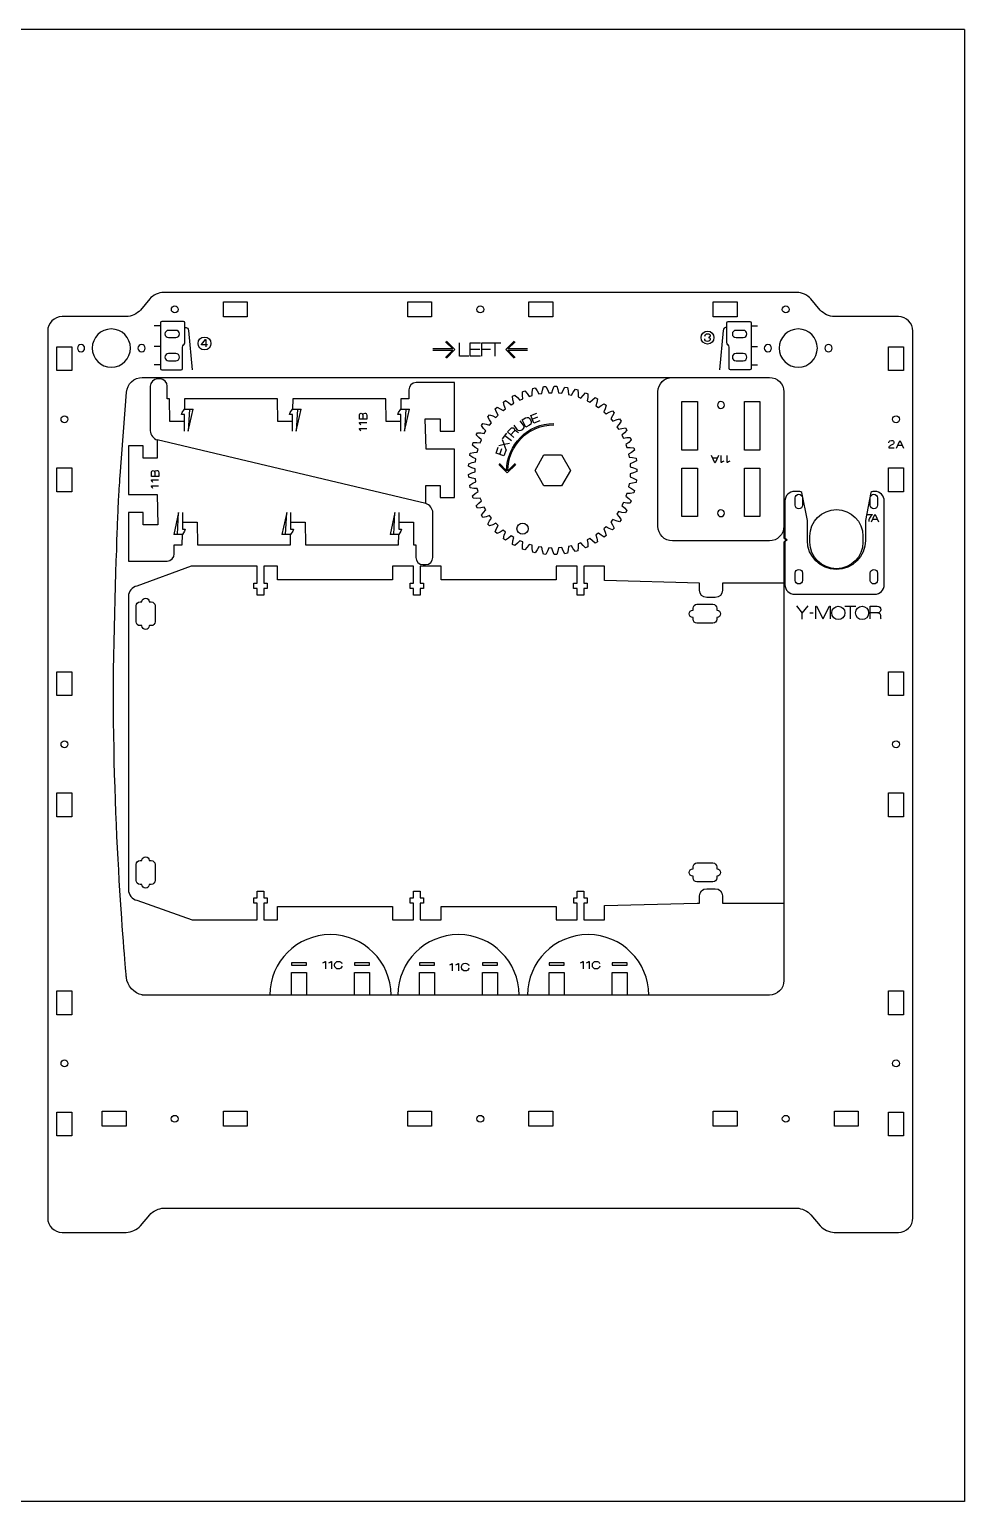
# Model space of a CAD drawing. Header units: millimetres. Extents: x -1219 to 0, y -610 to 0.
# Drawn here: x -387 to 0, y -610 to 0 of the extents above; entities that cross this region are included whole.
import ezdxf

# ---------------------------------------------------------------- set-up
doc = ezdxf.new("R2010")
doc.units = ezdxf.units.MM
doc.layers.get('0').update_dxf_attribs({"linetype": 'CONTINUOUS', "true_color": 0xffffff})

msp = doc.modelspace()

# ---------------------------------------------------------------- linework, layer by layer
for p, q in [((0, 0), (-1219.2, 0)), ((0, 0), (0, -609.6)), ((0, -609.6), (-1219.2, -609.6))]:
    msp.add_line(p, q)
at = {"color": 1, "true_color": 0xff0000}
for points in [[(-69.43, -108.89), (-331.57, -108.89)], [(-337.38, -111.6), (-341.25, -116.21)], [(-306.85, -112.82), (-296.97, -112.82), (-296.97, -119.04), (-306.85, -119.04), (-306.85, -112.82)], [(-230.54, -112.82), (-220.66, -112.82), (-220.66, -119.04), (-230.54, -119.04), (-230.54, -112.82), (-230.54, -112.82)], [(-180.38, -112.82), (-170.5, -112.82), (-170.5, -119.04), (-180.38, -119.04), (-180.38, -112.82), (-180.38, -112.82)], [(-104.04, -112.82), (-94.16, -112.82), (-94.16, -119.04), (-104.04, -119.04), (-104.04, -112.82)], [(-59.75, -116.21), (-63.62, -111.6)], [(-347.06, -118.92), (-373.6, -118.92)], [(-325.56, -115.93), (-325.56, -115.93)], [(-199.09, -115.93), (-199.09, -115.93)], [(-72.59, -115.93), (-72.59, -115.93)], [(-27.4, -118.92), (-53.94, -118.92), (-53.94, -118.92)], [(-379.62, -124.94), (-379.62, -492.14)], [(-326.55, -124.6), (-329.56, -124.6)], [(-329.56, -127.6), (-326.55, -127.6), (-326.55, -127.6)], [(-91.62, -124.6), (-94.62, -124.6)], [(-94.62, -127.6), (-91.62, -127.6), (-91.62, -127.6)], [(-21.38, -492.14), (-21.38, -124.94)], [(-375.78, -131.39), (-369.56, -131.39), (-369.56, -141.27), (-375.78, -141.27), (-375.78, -131.39), (-375.78, -131.39)], [(-365.81, -133.47), (-365.81, -133.47)], [(-340.73, -133.47), (-340.73, -133.47)], [(-81.41, -133.47), (-81.41, -133.47)], [(-56.33, -133.47), (-56.33, -133.47)], [(-31.47, -131.39), (-25.25, -131.39), (-25.25, -141.27), (-31.47, -141.27), (-31.47, -131.39), (-31.47, -131.39)], [(-353.27, -139.89), (-353.27, -139.89)], [(-326.55, -134.23), (-329.56, -134.23)], [(-329.56, -137.23), (-326.55, -137.23), (-326.55, -137.23)], [(-91.62, -134.23), (-94.62, -134.23)], [(-94.62, -137.23), (-91.62, -137.23), (-91.62, -137.23)], [(-68.87, -139.89), (-68.87, -139.89)], [(-340.45, -144.08), (-80.82, -144.08)], [(-333.11, -144.72), (-334.11, -144.72)], [(-223.06, -196.36), (-223.06, -188.85), (-217.14, -188.85), (-217.14, -193.87), (-211.12, -193.87), (-211.12, -173.8), (-222.96, -173.8), (-223.26, -161.28), (-217.14, -161.28), (-217.14, -166.29), (-211.12, -166.29), (-211.12, -146.23), (-227.07, -146.23)], [(-349.59, -184.8), (-347.01, -150.19)], [(-337.12, -147.73), (-337.12, -148.44)], [(-323.04, -162.37), (-329.06, -162.37), (-329.16, -152.95), (-330.1, -152.95), (-330.1, -147.73)], [(-230.08, -149.24), (-230.08, -152.95), (-233.41, -152.95), (-233.44, -157.26)], [(-138.84, -188.11), (-139.08, -189.36), (-137.84, -190.05), (-136.64, -190.93), (-136.91, -191.95), (-138.38, -192.13), (-139.8, -192.11), (-140.21, -193.33), (-139.06, -194.17), (-137.98, -195.19), (-138.38, -196.17), (-139.86, -196.16), (-141.27, -195.96), (-141.83, -197.12), (-140.8, -198.09), (-139.86, -199.25), (-140.38, -200.17), (-141.85, -199.97), (-143.22, -199.59), (-143.92, -200.66), (-143.02, -201.77), (-142.24, -203.03), (-142.87, -203.88), (-144.31, -203.49), (-145.62, -202.94), (-146.45, -203.92), (-145.7, -205.13), (-145.09, -206.48), (-145.82, -207.24), (-147.2, -206.67), (-148.43, -205.96), (-149.38, -206.82), (-148.79, -208.11), (-148.35, -209.53), (-149.18, -210.19), (-150.47, -209.45), (-151.6, -208.59), (-152.65, -209.32), (-152.23, -210.68), (-151.98, -212.15), (-152.88, -212.7), (-154.07, -211.8), (-155.08, -210.79), (-156.22, -211.39), (-155.97, -212.79), (-155.91, -214.28), (-156.88, -214.7), (-157.94, -213.66), (-158.81, -212.54), (-160.01, -212.98), (-159.95, -214.4), (-160.08, -215.88), (-161.1, -216.18), (-162.01, -215.02), (-162.74, -213.79), (-163.99, -214.07), (-164.11, -215.49), (-164.43, -216.94), (-165.47, -217.11), (-166.23, -215.84), (-166.79, -214.53), (-168.07, -214.65), (-168.37, -216.04), (-168.87, -217.44), (-169.93, -217.47), (-170.52, -216.11), (-170.91, -214.74), (-172.19, -214.7), (-172.66, -216.04), (-173.34, -217.36), (-174.39, -217.26), (-174.8, -215.84), (-175.01, -214.43), (-176.28, -214.22), (-176.92, -215.49), (-177.76, -216.72), (-178.79, -216.48), (-179.02, -215.02), (-179.05, -213.59), (-180.28, -213.23), (-181.08, -214.4), (-182.07, -215.51), (-183.06, -215.15), (-183.09, -213.66), (-182.94, -212.24), (-184.11, -211.73), (-185.06, -212.79), (-186.18, -213.76), (-187.12, -213.27), (-186.97, -211.8), (-186.63, -210.41), (-187.73, -209.75), (-188.8, -210.68), (-190.04, -211.51), (-190.91, -210.9), (-190.56, -209.45), (-190.06, -208.12), (-191.06, -207.32), (-192.24, -208.11), (-193.58, -208.77), (-194.36, -208.06), (-193.84, -206.67), (-193.16, -205.41), (-194.05, -204.49), (-195.33, -205.13), (-196.74, -205.61), (-197.42, -204.8), (-196.72, -203.49), (-195.89, -202.33), (-196.66, -201.3), (-198.01, -201.77), (-199.46, -202.06), (-200.04, -201.18), (-199.18, -199.97), (-198.21, -198.92), (-198.84, -197.81), (-200.24, -198.09), (-201.72, -198.2), (-202.18, -197.25), (-201.17, -196.16), (-200.07, -195.25), (-200.55, -194.06), (-201.97, -194.17), (-203.46, -194.08), (-203.79, -193.08), (-202.65, -192.13), (-201.45, -191.36), (-201.77, -190.12), (-203.2, -190.05), (-204.66, -189.78), (-204.86, -188.74), (-203.61, -187.94), (-202.32, -187.34), (-202.48, -186.06), (-203.88, -185.81), (-205.3, -185.35), (-205.36, -184.3), (-204.02, -183.66), (-202.66, -183.23), (-202.66, -181.95), (-204.02, -181.52), (-205.36, -180.88), (-205.3, -179.83), (-203.88, -179.37), (-202.48, -179.11), (-202.32, -177.84), (-203.61, -177.24), (-204.86, -176.44), (-204.66, -175.4), (-203.2, -175.13), (-201.77, -175.06), (-201.45, -173.82), (-202.65, -173.05), (-203.79, -172.1), (-203.46, -171.09), (-201.97, -171.01), (-200.55, -171.12), (-200.07, -169.93), (-201.17, -169.02), (-202.18, -167.93), (-201.72, -166.98), (-200.24, -167.08), (-198.84, -167.37), (-198.21, -166.26), (-199.18, -165.21), (-200.04, -164), (-199.46, -163.11), (-198.01, -163.41), (-196.66, -163.88), (-195.89, -162.85), (-196.72, -161.69), (-197.42, -160.38), (-196.74, -159.57), (-195.33, -160.05), (-194.05, -160.69), (-193.16, -159.77), (-193.84, -158.51), (-194.36, -157.12), (-193.58, -156.41), (-192.24, -157.07), (-191.06, -157.86), (-190.06, -157.06), (-190.56, -155.73), (-190.91, -154.28), (-190.04, -153.68), (-188.8, -154.5), (-187.73, -155.43), (-186.63, -154.77), (-186.97, -153.38), (-187.12, -151.91), (-186.18, -151.42), (-185.06, -152.39), (-184.11, -153.45), (-182.94, -152.94), (-183.09, -151.52), (-183.06, -150.03), (-182.07, -149.67), (-181.08, -150.78), (-180.28, -151.95), (-179.05, -151.59), (-179.02, -150.16), (-178.79, -148.7), (-177.76, -148.46), (-176.92, -149.69), (-176.28, -150.96), (-175.01, -150.75), (-174.8, -149.34), (-174.39, -147.92), (-173.34, -147.82), (-172.66, -149.14), (-172.19, -150.48), (-170.91, -150.44), (-170.52, -149.07), (-169.93, -147.71), (-168.87, -147.74), (-168.37, -149.14), (-168.07, -150.53), (-166.79, -150.65), (-166.23, -149.34), (-165.47, -148.07), (-164.43, -148.24), (-164.11, -149.69), (-163.99, -151.11), (-162.74, -151.39), (-162.01, -150.16), (-161.1, -149), (-160.08, -149.3), (-159.95, -150.78), (-160.01, -152.2), (-158.81, -152.64), (-157.94, -151.52), (-156.88, -150.48), (-155.91, -150.9), (-155.97, -152.39), (-156.22, -153.79), (-155.08, -154.39), (-154.07, -153.38), (-152.88, -152.48), (-151.98, -153.03), (-152.23, -154.5), (-152.65, -155.86), (-151.6, -156.59), (-150.47, -155.73), (-149.18, -154.99), (-148.35, -155.65), (-148.79, -157.07), (-149.38, -158.36), (-148.43, -159.22), (-147.2, -158.51), (-145.82, -157.94), (-145.09, -158.7), (-145.7, -160.05), (-146.45, -161.26), (-145.62, -162.24), (-144.31, -161.69), (-142.87, -161.3), (-142.24, -162.15), (-143.02, -163.41), (-143.92, -164.52), (-143.22, -165.59), (-141.85, -165.21), (-140.38, -165.01), (-139.86, -165.93), (-140.8, -167.08), (-141.83, -168.06), (-141.27, -169.22), (-139.86, -169.02), (-138.38, -169.01), (-137.98, -169.99), (-139.06, -171.01), (-140.21, -171.85), (-139.8, -173.07), (-138.38, -173.05), (-136.91, -173.23), (-136.64, -174.25), (-137.84, -175.13), (-139.08, -175.82), (-138.84, -177.07), (-137.42, -177.24), (-135.98, -177.6), (-135.85, -178.65), (-137.15, -179.37), (-138.48, -179.89), (-138.39, -181.17), (-137.01, -181.52), (-135.63, -182.06), (-135.63, -183.12), (-137.01, -183.66), (-138.39, -184.01), (-138.48, -185.29), (-137.15, -185.81), (-135.85, -186.53), (-135.98, -187.58), (-137.42, -187.94), (-138.84, -188.11)], [(-126.96, -205.76), (-126.96, -150.1)], [(-74.8, -150.1), (-74.8, -210.47)], [(-337.12, -155.96), (-337.12, -156.67)], [(-323.01, -166.32), (-323.01, -159.46), (-324.22, -159.46), (-323.93, -158.58), (-323.01, -157.26), (-320.95, -157.26), (-321.45, -166.32), (-319.43, -157.26)], [(-278.28, -162.37), (-284.3, -162.37), (-284.4, -152.95), (-322.94, -152.95), (-323.01, -157.26)], [(-320.95, -157.26), (-319.43, -157.26)], [(-278.24, -166.32), (-278.24, -159.46), (-279.45, -159.46), (-279.17, -158.58), (-278.25, -157.26), (-276.18, -157.26), (-276.68, -166.32), (-274.66, -157.26)], [(-233.51, -162.37), (-239.53, -162.37), (-239.63, -152.95), (-278.18, -152.95), (-278.25, -157.26)], [(-276.18, -157.26), (-274.66, -157.26)], [(-233.44, -166.32), (-233.44, -159.46), (-234.65, -159.46), (-234.36, -158.58), (-233.44, -157.26), (-231.38, -157.26), (-231.88, -166.32), (-229.86, -157.26)], [(-231.38, -157.26), (-229.86, -157.26)], [(-117.03, -154.11), (-110.61, -154.11), (-110.61, -174.17), (-117.03, -174.17), (-117.03, -154.11), (-117.03, -154.11)], [(-99.45, -155.54), (-99.45, -155.54)], [(-91.15, -154.11), (-84.73, -154.11), (-84.73, -174.17), (-91.15, -174.17), (-91.15, -154.11), (-91.15, -154.11)], [(-371.24, -161.41), (-371.24, -161.41)], [(-337.12, -162.69), (-337.12, -166.19)], [(-26.93, -161.41), (-26.93, -161.41)], [(-223.06, -196.36), (-334.22, -169.99), (-334.22, -177.5), (-340.14, -177.5), (-340.14, -172.49), (-346.16, -172.49), (-346.16, -192.55), (-334.32, -192.55), (-334.02, -205.08), (-340.14, -205.08), (-340.14, -200.06), (-346.16, -200.06), (-346.16, -220.13), (-330.21, -220.13)], [(-174.17, -188.96), (-177.85, -182.59), (-174.17, -176.22), (-166.82, -176.22), (-163.14, -182.59), (-166.82, -188.96), (-174.17, -188.96), (-174.17, -188.96)], [(-375.78, -181.55), (-369.56, -181.55), (-369.56, -191.43), (-375.78, -191.43), (-375.78, -181.55), (-375.78, -181.55)], [(-117.03, -181.68), (-110.61, -181.68), (-110.61, -201.75), (-117.03, -201.75), (-117.03, -181.68), (-117.03, -181.68)], [(-91.15, -181.68), (-84.73, -181.68), (-84.73, -201.75), (-91.15, -201.75), (-91.15, -181.68), (-91.15, -181.68)], [(-31.47, -181.55), (-25.25, -181.55), (-25.25, -191.43), (-31.47, -191.43), (-31.47, -181.55), (-31.47, -181.55)], [(-70.14, -197.03), (-70.14, -194.01)], [(-67.13, -194.01), (-67.13, -197.03), (-67.13, -197.03)], [(-39.04, -197.03), (-39.04, -194.01)], [(-36.03, -194.01), (-36.03, -197.03), (-36.03, -197.03)], [(-323.84, -200.03), (-323.84, -206.89), (-322.63, -206.89), (-322.92, -207.78), (-323.84, -209.1), (-325.9, -209.1), (-325.4, -200.03), (-327.42, -209.1)], [(-279.04, -200.03), (-279.04, -206.89), (-277.83, -206.89), (-278.12, -207.78), (-279.03, -209.1), (-281.1, -209.1), (-280.6, -200.03), (-282.62, -209.1)], [(-234.27, -200.03), (-234.27, -206.89), (-233.06, -206.89), (-233.35, -207.78), (-234.27, -209.1), (-236.33, -209.1), (-235.83, -200.03), (-237.85, -209.1)], [(-220.16, -203.67), (-220.16, -200.17)], [(-99.45, -200.32), (-99.45, -200.32)], [(-323.77, -203.98), (-317.75, -203.98), (-317.65, -213.4), (-279.1, -213.4), (-279.03, -209.1)], [(-279, -203.98), (-272.98, -203.98), (-272.88, -213.4), (-234.34, -213.4), (-234.27, -209.1)], [(-234.24, -203.98), (-228.22, -203.98), (-228.12, -213.4), (-227.18, -213.4), (-227.18, -218.62)], [(-180.7, -206.73), (-180.7, -206.73)], [(-325.9, -209.1), (-327.42, -209.1)], [(-327.2, -217.12), (-327.2, -213.4), (-323.87, -213.4), (-323.84, -209.1)], [(-281.1, -209.1), (-282.62, -209.1)], [(-236.33, -209.1), (-237.85, -209.1)], [(-220.16, -210.39), (-220.16, -209.69)], [(-80.82, -211.78), (-120.94, -211.78)], [(-74.8, -210.47), (-73.92, -211.36), (-74.8, -212.25)], [(-74.8, -212.25), (-74.8, -393.88)], [(-64.07, -212.32), (-64.07, -209.81)], [(-42.1, -209.81), (-42.1, -212.32), (-42.1, -212.32)], [(-220.16, -218.62), (-220.16, -217.92)], [(-109.73, -232.25), (-109.73, -229.23), (-149.01, -228.23), (-149.01, -222.31), (-157.65, -222.31), (-157.65, -229.3), (-156.25, -229.3), (-156.25, -231.51), (-157.65, -231.51), (-157.65, -234.26), (-160.46, -234.26), (-160.46, -231.51), (-161.87, -231.51), (-161.87, -229.3), (-160.46, -229.3), (-160.46, -222.31), (-169.07, -222.31), (-169.07, -227.93), (-216.74, -227.93), (-216.74, -222.31), (-225.36, -222.31), (-225.36, -229.3), (-223.96, -229.3), (-223.96, -231.51), (-225.36, -231.51), (-225.36, -234.26), (-228.17, -234.26), (-228.17, -231.51), (-229.58, -231.51), (-229.58, -229.3), (-228.17, -229.3), (-228.17, -222.31), (-236.8, -222.31), (-236.8, -227.93), (-284.47, -227.93), (-284.47, -222.31), (-290.1, -222.31), (-290.1, -229.3), (-288.7, -229.3), (-288.7, -231.51), (-290.1, -231.51), (-290.1, -234.26), (-292.91, -234.26), (-292.91, -231.51), (-294.31, -231.51), (-294.31, -229.3), (-292.91, -229.3), (-292.91, -222.31), (-320.25, -222.31), (-342.71, -230.47)], [(-224.17, -221.63), (-223.17, -221.63)], [(-70.14, -228.13), (-70.14, -225.11)], [(-67.13, -225.11), (-67.13, -228.13), (-67.13, -228.13)], [(-39.04, -228.13), (-39.04, -225.11)], [(-36.03, -225.11), (-36.03, -228.13), (-36.03, -228.13)], [(-74.78, -229.23), (-100.2, -229.23), (-100.2, -232.25)], [(-346.16, -234.78), (-346.16, -356.29)], [(-341.36, -237.06), (-340.62, -237.06), (-340.57, -236.98)], [(-337.56, -236.98), (-337.51, -237.06), (-336.78, -237.06)], [(-103.21, -235.26), (-106.72, -235.26)], [(-342.98, -245.27), (-342.98, -238.68)], [(-335.15, -238.68), (-335.15, -245.27)], [(-112.5, -240.47), (-112.42, -240.42), (-112.42, -240.42)], [(-112.42, -244.26), (-112.42, -243.52), (-112.5, -243.48)], [(-112.42, -240.42), (-112.42, -239.68)], [(-110.8, -238.06), (-104.21, -238.06)], [(-102.59, -239.68), (-102.59, -240.42), (-102.51, -240.47)], [(-102.51, -243.48), (-102.59, -243.52), (-102.59, -244.26)], [(-340.62, -246.89), (-341.36, -246.89)], [(-340.57, -246.96), (-340.62, -246.89), (-340.62, -246.89)], [(-336.78, -246.89), (-337.51, -246.89), (-337.56, -246.96)], [(-104.21, -245.88), (-110.8, -245.88)], [(-375.78, -265.99), (-369.56, -265.99), (-369.56, -275.87), (-375.78, -275.87), (-375.78, -265.99), (-375.78, -265.99)], [(-31.46, -265.99), (-25.24, -265.99), (-25.24, -275.87), (-31.46, -275.87), (-31.46, -265.99), (-31.46, -265.99)], [(-371.24, -296.01), (-371.24, -296.01)], [(-26.92, -296.01), (-26.92, -296.01)], [(-375.78, -316.15), (-369.56, -316.15), (-369.56, -326.03), (-375.78, -326.03), (-375.78, -316.15), (-375.78, -316.15)], [(-31.46, -316.15), (-25.24, -316.15), (-25.24, -326.03), (-31.46, -326.03), (-31.46, -316.15), (-31.46, -316.15)], [(-342.98, -352.38), (-342.98, -345.8)], [(-341.36, -344.17), (-340.62, -344.17), (-340.57, -344.09)], [(-337.56, -344.09), (-337.51, -344.17), (-336.78, -344.17)], [(-335.15, -345.8), (-335.15, -352.38)], [(-112.5, -347.58), (-112.42, -347.53), (-112.42, -346.8)], [(-110.79, -345.17), (-104.21, -345.17)], [(-102.58, -346.8), (-102.58, -347.53), (-102.51, -347.58)], [(-112.42, -351.38), (-112.42, -350.64), (-112.5, -350.59)], [(-104.21, -353), (-110.79, -353)], [(-102.51, -350.59), (-102.58, -350.64), (-102.58, -350.64)], [(-102.58, -350.64), (-102.58, -351.38)], [(-342.7, -360.59), (-319.86, -368.75), (-292.91, -368.75), (-292.91, -361.77), (-294.31, -361.77), (-294.31, -359.56), (-292.91, -359.56), (-292.91, -356.81), (-290.1, -356.81), (-290.1, -359.56), (-288.7, -359.56), (-288.7, -361.77), (-290.1, -361.77), (-290.1, -368.75), (-284.47, -368.75), (-284.47, -363.13), (-236.8, -363.13), (-236.8, -368.75), (-228.17, -368.75), (-228.17, -361.77), (-229.58, -361.77), (-229.58, -359.56), (-228.17, -359.56), (-228.17, -356.81), (-225.36, -356.81), (-225.36, -359.56), (-223.96, -359.56), (-223.96, -361.77), (-225.36, -361.77), (-225.36, -368.75), (-216.74, -368.75), (-216.74, -363.13), (-169.07, -363.13), (-169.07, -368.75), (-160.43, -368.75), (-160.43, -361.77), (-161.83, -361.77), (-161.83, -359.56), (-160.43, -359.56), (-160.43, -356.81), (-157.62, -356.81), (-157.62, -359.56), (-156.21, -359.56), (-156.21, -361.77), (-157.62, -361.77), (-157.62, -368.76), (-149.01, -368.76), (-149.01, -362.84), (-110.73, -361.83), (-109.73, -361.83), (-109.73, -358.82)], [(-340.62, -354.01), (-341.36, -354.01)], [(-340.57, -354.08), (-340.62, -354.01), (-340.62, -354.01)], [(-336.78, -354.01), (-337.51, -354.01), (-337.56, -354.08)], [(-106.72, -355.81), (-103.21, -355.81)], [(-100.2, -358.82), (-100.2, -361.83), (-74.78, -361.83)], [(-278.7, -387.48), (-272.48, -387.48), (-272.48, -386.48), (-278.7, -386.48), (-278.7, -387.48), (-278.7, -387.48)], [(-252.59, -387.48), (-246.37, -387.48), (-246.37, -386.48), (-252.59, -386.48), (-252.59, -387.48), (-252.59, -387.48)], [(-225.68, -387.48), (-219.46, -387.48), (-219.46, -386.48), (-225.68, -386.48), (-225.68, -387.48), (-225.68, -387.48)], [(-199.56, -387.48), (-193.34, -387.48), (-193.34, -386.48), (-199.56, -386.48), (-199.56, -387.48), (-199.56, -387.48)], [(-171.99, -387.48), (-165.77, -387.48), (-165.77, -386.48), (-171.99, -386.48), (-171.99, -387.48), (-171.99, -387.48)], [(-145.88, -387.48), (-139.66, -387.48), (-139.66, -386.48), (-145.88, -386.48), (-145.88, -387.48), (-145.88, -387.48)], [(-278.7, -399.91), (-278.7, -390.49), (-272.48, -390.49), (-272.48, -399.91)], [(-252.62, -399.91), (-252.62, -390.49), (-246.4, -390.49), (-246.4, -399.91)], [(-225.68, -399.91), (-225.68, -390.49), (-219.46, -390.49), (-219.46, -399.91)], [(-199.6, -399.91), (-199.6, -390.49), (-193.38, -390.49), (-193.38, -399.91)], [(-171.99, -399.91), (-171.99, -390.49), (-165.77, -390.49), (-165.77, -399.91)], [(-145.91, -399.91), (-145.91, -390.49), (-139.69, -390.49), (-139.69, -399.91)], [(-375.78, -398.13), (-369.56, -398.13), (-369.56, -408.02), (-375.78, -408.02), (-375.78, -398.13), (-375.78, -398.13)], [(-80.82, -399.89), (-340.45, -399.89), (-340.52, -399.83)], [(-31.46, -398.13), (-25.24, -398.13), (-25.24, -408.02), (-31.46, -408.02), (-31.46, -398.13), (-31.46, -398.13)], [(-371.24, -428.16), (-371.24, -428.16)], [(-26.92, -428.16), (-26.92, -428.16)], [(-375.78, -448.29), (-369.56, -448.29), (-369.56, -458.18), (-375.78, -458.18), (-375.78, -448.29), (-375.78, -448.29)], [(-357.04, -447.99), (-347.16, -447.99), (-347.16, -454.21), (-357.04, -454.21), (-357.04, -447.99), (-357.04, -447.99)], [(-306.88, -447.99), (-297, -447.99), (-297, -454.21), (-306.88, -454.21), (-306.88, -447.99), (-306.88, -447.99)], [(-230.54, -447.99), (-220.66, -447.99), (-220.66, -454.21), (-230.54, -454.21), (-230.54, -447.99), (-230.54, -447.99)], [(-199.09, -451.1), (-199.09, -451.1)], [(-180.38, -447.99), (-170.5, -447.99), (-170.5, -454.21), (-180.38, -454.21), (-180.38, -447.99), (-180.38, -447.99)], [(-104.04, -447.99), (-94.16, -447.99), (-94.16, -454.21), (-104.04, -454.21), (-104.04, -447.99), (-104.04, -447.99)], [(-53.88, -447.99), (-44, -447.99), (-44, -454.21), (-53.88, -454.21), (-53.88, -447.99), (-53.88, -447.99)], [(-31.46, -448.29), (-25.24, -448.29), (-25.24, -458.18), (-31.46, -458.18), (-31.46, -448.29), (-31.46, -448.29)], [(-325.59, -451.1), (-325.59, -451.1)], [(-74.02, -452.53), (-74.02, -452.53)], [(-341.25, -495.45), (-337.38, -490.84)], [(-331.57, -488.12), (-69.43, -488.12)], [(-63.62, -490.84), (-59.76, -495.45)], [(-373.6, -498.16), (-347.06, -498.16)], [(-53.94, -498.16), (-27.4, -498.16)]]:
    msp.add_lwpolyline(points, dxfattribs=at)
at = {"color": 5, "true_color": 0x0000ff}
for points in [[(-332.93, -121.53), (-332.93, -140.39)], [(-323.39, -120.97), (-332.37, -120.97)], [(-322.82, -129.73), (-322.82, -121.53)], [(-98.41, -129.73), (-98.41, -121.53)], [(-97.85, -120.97), (-88.87, -120.97)], [(-88.3, -121.53), (-88.3, -140.39)], [(-332.93, -122.67), (-335.55, -122.67)], [(-321.29, -124.72), (-319.75, -140.95)], [(-106.04, -127.5), (-106.04, -127.51)], [(-103.75, -127.6), (-103.75, -127.6)], [(-99.95, -124.72), (-101.48, -140.95)], [(-88.3, -122.67), (-85.69, -122.67)], [(-332.93, -131.25), (-335.55, -131.25)], [(-323.8, -140.39), (-323.8, -131.54)], [(-323.34, -130.66), (-323.29, -130.62)], [(-314.12, -130.64), (-315.88, -130.64), (-315.88, -130.53), (-314.23, -128.45), (-314.12, -128.45), (-314.12, -130.64)], [(-313.51, -130.64), (-314.12, -130.64), (-314.12, -131.43)], [(-312.03, -130.04), (-312.03, -130.04)], [(-214.93, -129.32), (-211.93, -132.32), (-220.13, -132.32)], [(-220.13, -132.82), (-211.93, -132.82), (-214.94, -135.83)], [(-214.56, -129.08), (-211.07, -132.57), (-214.56, -136.06)], [(-205.23, -135.3), (-209.06, -135.3), (-209.06, -129.84)], [(-200.4, -135.3), (-204.7, -135.3), (-204.7, -129.84), (-200.45, -129.84)], [(-204.7, -132.38), (-200.63, -132.38)], [(-199.92, -135.3), (-199.92, -129.84), (-196.09, -129.84)], [(-199.92, -132.38), (-196.31, -132.38)], [(-196.69, -129.84), (-191.98, -129.84)], [(-194.32, -135.3), (-194.32, -129.84)], [(-186.48, -136.06), (-189.97, -132.57), (-186.48, -129.08)], [(-180.91, -132.32), (-189.11, -132.32), (-186.1, -129.31)], [(-186.11, -135.82), (-189.11, -132.82), (-180.91, -132.82)], [(-97.9, -130.66), (-97.95, -130.62)], [(-97.43, -140.39), (-97.43, -131.54)], [(-88.3, -131.25), (-85.69, -131.25)], [(-332.93, -138.95), (-335.55, -138.95)], [(-88.3, -138.95), (-85.69, -138.95)], [(-332.37, -140.96), (-324.37, -140.96), (-324.37, -140.96)], [(-88.87, -140.96), (-96.87, -140.96), (-96.87, -140.96)], [(-250.53, -161.4), (-250.53, -159.75)], [(-247.5, -159.86), (-247.5, -161.4), (-250.53, -161.4), (-250.53, -161.4)], [(-250.51, -162.89), (-250.51, -162.78), (-247.52, -162.78)], [(-249.08, -159.6), (-249.09, -161.4)], [(-249.09, -159.6), (-249.08, -159.6)], [(-185.18, -165.62), (-186.51, -163.89)], [(-184.14, -162.07), (-182.81, -163.8)], [(-183.23, -161.65), (-181.76, -160.85)], [(-180.12, -163.87), (-181.59, -164.67), (-183.23, -161.65), (-183.23, -161.65)], [(-175.86, -162.13), (-178.4, -163.06), (-179.58, -159.83), (-177.06, -158.91)], [(-179.03, -161.33), (-176.62, -160.45)], [(-250.51, -165.4), (-250.51, -165.29), (-247.52, -165.29)], [(-191.47, -169.78), (-190.6, -171.94)], [(-191.25, -169.55), (-189.5, -167.16)], [(-187.6, -170.37), (-190.37, -168.35)], [(-186.65, -169), (-189.18, -166.67), (-187.9, -165.28)], [(-186.52, -166.37), (-186.52, -166.38), (-187.88, -167.87)], [(-28.22, -173.35), (-26.83, -170.32), (-26.72, -170.32), (-25.33, -173.35)], [(-189.81, -174.07), (-190.72, -176.61), (-193.95, -175.45), (-193.05, -172.94)], [(-189.81, -174.07), (-190.6, -171.94), (-192.84, -172.46)], [(-192.45, -175.99), (-191.59, -173.58)], [(-188.45, -171.4), (-190.6, -171.94)], [(-101.88, -176.41), (-103.27, -179.44), (-103.39, -179.44), (-104.78, -176.41)], [(-100.65, -179.37), (-100.76, -179.37), (-100.76, -176.38)], [(-98.14, -179.37), (-98.25, -179.37), (-98.25, -176.38)], [(-31.38, -173.25), (-29.16, -173.25)], [(-29.88, -171.94), (-30.61, -172.31)], [(-25.79, -172.35), (-27.77, -172.35)], [(-185.85, -180.1), (-189.34, -183.59), (-192.83, -180.1)], [(-192.6, -179.72), (-189.59, -182.73)], [(-186.09, -179.73), (-189.09, -182.73)], [(-104.32, -177.41), (-102.34, -177.41)], [(-336.68, -185.15), (-336.68, -183.5)], [(-333.65, -183.61), (-333.65, -185.15), (-336.68, -185.15), (-336.68, -185.15)], [(-336.66, -186.64), (-336.66, -186.54), (-333.67, -186.54)], [(-335.24, -183.35), (-335.24, -185.15)], [(-335.24, -183.35), (-335.23, -183.35)], [(-336.66, -189.15), (-336.66, -189.04), (-333.67, -189.04)], [(-69.09, -191.28), (-70.35, -191.28)], [(-65.08, -211.59), (-65.08, -203.34), (-67.32, -191.69)], [(-38.77, -191.69), (-41.01, -203.35), (-41.01, -211.59)], [(-74.36, -195.29), (-74.36, -210.47), (-73.48, -211.36), (-74.36, -212.24), (-74.36, -229.9), (-74.36, -229.9)], [(-40.33, -200.83), (-38.22, -200.83), (-38.22, -200.94)], [(-38.54, -203.87), (-37.14, -200.84), (-37.03, -200.84), (-35.64, -203.87)], [(-33.23, -229.9), (-33.23, -195.29)], [(-36.1, -202.87), (-38.08, -202.87)], [(-70.35, -233.91), (-37.24, -233.91)], [(-69.6, -238.75), (-67.17, -241.74), (-64.73, -238.75)], [(-67.17, -244.21), (-67.17, -241.74)], [(-64.07, -241.59), (-62.67, -241.59)], [(-61.6, -244.09), (-61.6, -238.86), (-61.36, -238.86), (-58.61, -243.94), (-58.6, -243.94), (-55.87, -238.86), (-55.63, -238.86), (-55.63, -244.09)], [(-52.27, -238.86), (-52.27, -238.86)], [(-49.56, -238.86), (-45.05, -238.86)], [(-47.29, -244.09), (-47.29, -238.86)], [(-42.43, -238.86), (-42.43, -238.86)], [(-39.04, -244.09), (-39.04, -238.86), (-36.16, -238.86)], [(-35.97, -241.55), (-39.04, -241.56)], [(-35.96, -241.54), (-35.97, -241.55)], [(-264.76, -385.98), (-264.65, -385.98), (-264.65, -388.97)], [(-262.25, -385.98), (-262.14, -385.98), (-262.14, -388.97)], [(-212.21, -386.8), (-212.1, -386.8), (-212.1, -389.79)], [(-209.7, -386.8), (-209.59, -386.8), (-209.59, -389.79)], [(-158.05, -385.98), (-157.94, -385.98), (-157.94, -388.97)], [(-155.54, -385.98), (-155.43, -385.98), (-155.43, -388.97)]]:
    msp.add_lwpolyline(points, dxfattribs=at)
at = {"color": 1, "true_color": 0xff0000}
for points in [[(-331.57, -108.89), (-333.52, -108.89), (-336.13, -110.11), (-337.38, -111.6)], [(-63.62, -111.6), (-64.87, -110.11), (-67.49, -108.89), (-69.43, -108.89)], [(-328.42, -115.93), (-328.42, -115.14), (-327.78, -114.5), (-326.99, -114.5)], [(-326.99, -114.5), (-326.2, -114.5), (-325.56, -115.14), (-325.56, -115.93)], [(-201.95, -115.93), (-201.95, -115.14), (-201.31, -114.5), (-200.52, -114.5)], [(-200.52, -114.5), (-199.73, -114.5), (-199.09, -115.14), (-199.09, -115.93)], [(-75.45, -115.93), (-75.45, -115.14), (-74.81, -114.5), (-74.02, -114.5)], [(-74.02, -114.5), (-73.23, -114.5), (-72.59, -115.14), (-72.59, -115.93)], [(-373.6, -118.92), (-376.91, -118.92), (-379.62, -121.63), (-379.62, -124.94)], [(-341.25, -116.21), (-342.5, -117.7), (-345.11, -118.92), (-347.06, -118.92)], [(-326.99, -117.36), (-327.78, -117.36), (-328.42, -116.72), (-328.42, -115.93)], [(-325.56, -115.93), (-325.56, -116.72), (-326.2, -117.36), (-326.99, -117.36)], [(-200.52, -117.36), (-201.31, -117.36), (-201.95, -116.72), (-201.95, -115.93)], [(-199.09, -115.93), (-199.09, -116.72), (-199.73, -117.36), (-200.52, -117.36)], [(-74.02, -117.36), (-74.81, -117.36), (-75.45, -116.72), (-75.45, -115.93)], [(-72.59, -115.93), (-72.59, -116.72), (-73.23, -117.36), (-74.02, -117.36)], [(-53.94, -118.92), (-55.89, -118.92), (-58.5, -117.7), (-59.75, -116.21)], [(-21.38, -124.94), (-21.38, -121.63), (-24.09, -118.92), (-27.4, -118.92)], [(-353.27, -124.04), (-357.65, -124.04), (-361.2, -127.59), (-361.2, -131.97)], [(-345.35, -131.97), (-345.35, -127.59), (-348.9, -124.04), (-353.27, -124.04)], [(-329.56, -124.6), (-330.39, -124.6), (-331.06, -125.27), (-331.06, -126.1)], [(-331.06, -126.1), (-331.06, -126.93), (-330.39, -127.6), (-329.56, -127.6)], [(-325.04, -126.1), (-325.04, -125.27), (-325.72, -124.6), (-326.55, -124.6)], [(-326.55, -127.6), (-325.72, -127.6), (-325.04, -126.93), (-325.04, -126.1)], [(-94.62, -124.6), (-95.46, -124.6), (-96.13, -125.27), (-96.13, -126.1)], [(-96.13, -126.1), (-96.13, -126.93), (-95.46, -127.6), (-94.62, -127.6)], [(-90.11, -126.1), (-90.11, -125.27), (-90.78, -124.6), (-91.62, -124.6)], [(-91.62, -127.6), (-90.78, -127.6), (-90.11, -126.93), (-90.11, -126.1)], [(-68.87, -124.04), (-73.24, -124.04), (-76.79, -127.59), (-76.79, -131.97)], [(-60.94, -131.97), (-60.94, -127.59), (-64.49, -124.04), (-68.87, -124.04)], [(-365.81, -130.46), (-366.64, -130.46), (-367.32, -131.14), (-367.32, -131.97)], [(-367.32, -131.97), (-367.32, -132.8), (-366.64, -133.47), (-365.81, -133.47)], [(-364.31, -131.97), (-364.31, -131.14), (-364.98, -130.46), (-365.81, -130.46)], [(-365.81, -133.47), (-364.98, -133.47), (-364.31, -132.8), (-364.31, -131.97)], [(-361.2, -131.97), (-361.2, -136.34), (-357.65, -139.89), (-353.27, -139.89)], [(-353.27, -139.89), (-348.9, -139.89), (-345.35, -136.34), (-345.35, -131.97)], [(-340.73, -130.46), (-341.56, -130.46), (-342.24, -131.14), (-342.24, -131.97)], [(-342.24, -131.97), (-342.24, -132.8), (-341.56, -133.47), (-340.73, -133.47)], [(-339.23, -131.97), (-339.23, -131.14), (-339.9, -130.46), (-340.73, -130.46)], [(-340.73, -133.47), (-339.9, -133.47), (-339.23, -132.8), (-339.23, -131.97)], [(-81.41, -130.46), (-82.24, -130.46), (-82.91, -131.14), (-82.91, -131.97)], [(-82.91, -131.97), (-82.91, -132.8), (-82.24, -133.47), (-81.41, -133.47)], [(-79.9, -131.97), (-79.9, -131.14), (-80.58, -130.46), (-81.41, -130.46)], [(-81.41, -133.47), (-80.58, -133.47), (-79.9, -132.8), (-79.9, -131.97)], [(-76.79, -131.97), (-76.79, -136.34), (-73.24, -139.89), (-68.87, -139.89)], [(-68.87, -139.89), (-64.49, -139.89), (-60.94, -136.34), (-60.94, -131.97)], [(-56.33, -130.46), (-57.16, -130.46), (-57.83, -131.14), (-57.83, -131.97)], [(-57.83, -131.97), (-57.83, -132.8), (-57.16, -133.47), (-56.33, -133.47)], [(-54.82, -131.97), (-54.82, -131.14), (-55.49, -130.46), (-56.33, -130.46)], [(-56.33, -133.47), (-55.49, -133.47), (-54.82, -132.8), (-54.82, -131.97)], [(-329.56, -134.23), (-330.39, -134.23), (-331.06, -134.9), (-331.06, -135.73)], [(-331.06, -135.73), (-331.06, -136.56), (-330.39, -137.23), (-329.56, -137.23)], [(-325.04, -135.73), (-325.04, -134.9), (-325.72, -134.23), (-326.55, -134.23)], [(-326.55, -137.23), (-325.72, -137.23), (-325.04, -136.56), (-325.04, -135.73)], [(-94.62, -134.23), (-95.46, -134.23), (-96.13, -134.9), (-96.13, -135.73)], [(-96.13, -135.73), (-96.13, -136.56), (-95.46, -137.23), (-94.62, -137.23)], [(-90.11, -135.73), (-90.11, -134.9), (-90.78, -134.23), (-91.62, -134.23)], [(-91.62, -137.23), (-90.78, -137.23), (-90.11, -136.56), (-90.11, -135.73)], [(-347.01, -150.19), (-346.71, -146.83), (-343.76, -144.08), (-340.45, -144.08)], [(-334.11, -144.72), (-335.77, -144.72), (-337.12, -146.08), (-337.12, -147.73)], [(-330.1, -147.73), (-330.1, -146.08), (-331.46, -144.72), (-333.11, -144.72)], [(-227.07, -146.23), (-228.73, -146.23), (-230.08, -147.58), (-230.08, -149.24)], [(-126.96, -150.1), (-126.96, -146.77), (-124.27, -144.08), (-120.94, -144.08)], [(-80.82, -144.08), (-77.5, -144.08), (-74.8, -146.77), (-74.8, -150.1)], [(-337.12, -148.44), (-337.12, -150.09), (-337.12, -154.31), (-337.12, -155.96)], [(-337.12, -156.67), (-337.12, -158.32), (-337.12, -161.03), (-337.12, -162.69)], [(-100.88, -154.11), (-101.67, -154.11), (-102.31, -154.75), (-102.31, -155.54)], [(-102.31, -155.54), (-102.31, -156.33), (-101.67, -156.97), (-100.88, -156.97)], [(-99.45, -155.54), (-99.45, -154.75), (-100.09, -154.11), (-100.88, -154.11)], [(-100.88, -156.97), (-100.09, -156.97), (-99.45, -156.33), (-99.45, -155.54)], [(-374.1, -161.41), (-374.1, -160.62), (-373.46, -159.98), (-372.67, -159.98)], [(-372.67, -162.84), (-373.46, -162.84), (-374.1, -162.2), (-374.1, -161.41)], [(-372.67, -159.98), (-371.88, -159.98), (-371.24, -160.62), (-371.24, -161.41)], [(-371.24, -161.41), (-371.24, -162.2), (-371.88, -162.84), (-372.67, -162.84)], [(-29.78, -161.41), (-29.78, -160.62), (-29.14, -159.98), (-28.36, -159.98)], [(-28.36, -162.84), (-29.14, -162.84), (-29.78, -162.2), (-29.78, -161.41)], [(-28.36, -159.98), (-27.57, -159.98), (-26.93, -160.62), (-26.93, -161.41)], [(-26.93, -161.41), (-26.93, -162.2), (-27.57, -162.84), (-28.36, -162.84)], [(-337.12, -166.19), (-337.12, -167.84), (-335.82, -169.55), (-334.22, -169.99)], [(-350.23, -194.46), (-350.13, -192.52), (-349.84, -188.17), (-349.59, -184.8)], [(-350.65, -204.13), (-350.52, -200.75), (-350.33, -196.4), (-350.23, -194.46)], [(-70.14, -194.01), (-70.14, -193.18), (-69.46, -192.5), (-68.63, -192.5)], [(-68.63, -192.5), (-67.8, -192.5), (-67.13, -193.18), (-67.13, -194.01)], [(-39.04, -194.01), (-39.04, -193.18), (-38.36, -192.5), (-37.53, -192.5)], [(-37.53, -192.5), (-36.7, -192.5), (-36.03, -193.18), (-36.03, -194.01)], [(-220.16, -200.17), (-220.16, -198.51), (-221.46, -196.8), (-223.06, -196.36)], [(-100.88, -198.89), (-101.67, -198.89), (-102.31, -199.53), (-102.31, -200.32)], [(-102.31, -200.32), (-102.31, -201.11), (-101.67, -201.75), (-100.88, -201.75)], [(-99.45, -200.32), (-99.45, -199.53), (-100.09, -198.89), (-100.88, -198.89)], [(-100.88, -201.75), (-100.09, -201.75), (-99.45, -201.11), (-99.45, -200.32)], [(-68.63, -198.53), (-69.46, -198.53), (-70.14, -197.86), (-70.14, -197.03)], [(-67.13, -197.03), (-67.13, -197.86), (-67.8, -198.53), (-68.63, -198.53)], [(-64.07, -209.81), (-64.07, -203.75), (-59.15, -198.83), (-53.08, -198.83)], [(-53.08, -198.83), (-47.01, -198.83), (-42.1, -203.75), (-42.1, -209.81)], [(-37.53, -198.53), (-38.36, -198.53), (-39.04, -197.86), (-39.04, -197.03)], [(-36.03, -197.03), (-36.03, -197.86), (-36.7, -198.53), (-37.53, -198.53)], [(-352.39, -275.5), (-352.39, -250.38), (-350.65, -204.13), (-350.65, -204.13)], [(-220.16, -209.69), (-220.16, -208.03), (-220.16, -205.32), (-220.16, -203.67)], [(-185.32, -206.73), (-185.32, -205.45), (-184.28, -204.42), (-183.01, -204.42)], [(-183.01, -209.04), (-184.28, -209.04), (-185.32, -208.01), (-185.32, -206.73)], [(-183.01, -204.42), (-181.73, -204.42), (-180.7, -205.45), (-180.7, -206.73)], [(-180.7, -206.73), (-180.7, -208.01), (-181.73, -209.04), (-183.01, -209.04)], [(-120.94, -211.78), (-124.27, -211.78), (-126.96, -209.09), (-126.96, -205.76)], [(-74.8, -205.76), (-74.8, -209.08), (-77.49, -211.78), (-80.82, -211.78)], [(-220.16, -217.92), (-220.16, -216.26), (-220.16, -212.05), (-220.16, -210.39)], [(-53.08, -223.31), (-59.15, -223.31), (-64.07, -218.39), (-64.07, -212.32)], [(-42.1, -212.32), (-42.1, -218.39), (-47.01, -223.31), (-53.08, -223.31)], [(-330.21, -220.13), (-328.55, -220.13), (-327.2, -218.77), (-327.2, -217.12)], [(-227.18, -218.62), (-227.18, -220.28), (-225.82, -221.63), (-224.17, -221.63)], [(-223.17, -221.63), (-221.51, -221.63), (-220.16, -220.28), (-220.16, -218.62)], [(-70.14, -225.11), (-70.14, -224.28), (-69.46, -223.6), (-68.63, -223.6)], [(-68.63, -223.6), (-67.8, -223.6), (-67.13, -224.28), (-67.13, -225.11)], [(-39.04, -225.11), (-39.04, -224.28), (-38.36, -223.6), (-37.53, -223.6)], [(-37.53, -223.6), (-36.7, -223.6), (-36.03, -224.28), (-36.03, -225.11)], [(-342.71, -230.47), (-344.6, -230.89), (-346.16, -232.83), (-346.16, -234.78)], [(-68.63, -229.63), (-69.46, -229.63), (-70.14, -228.96), (-70.14, -228.13)], [(-67.13, -228.13), (-67.13, -228.96), (-67.8, -229.63), (-68.63, -229.63)], [(-37.53, -229.63), (-38.36, -229.63), (-39.04, -228.96), (-39.04, -228.13)], [(-36.03, -228.13), (-36.03, -228.96), (-36.7, -229.63), (-37.53, -229.63)], [(-342.98, -238.68), (-342.98, -237.79), (-342.25, -237.06), (-341.36, -237.06)], [(-340.57, -236.98), (-340.57, -236.15), (-339.9, -235.47), (-339.07, -235.47)], [(-339.07, -235.47), (-338.24, -235.47), (-337.56, -236.15), (-337.56, -236.98)], [(-336.78, -237.06), (-335.88, -237.06), (-335.15, -237.79), (-335.15, -238.68)], [(-106.72, -235.26), (-108.38, -235.26), (-109.73, -233.91), (-109.73, -232.25)], [(-100.2, -232.25), (-100.2, -233.91), (-101.55, -235.26), (-103.21, -235.26)], [(-114, -241.97), (-114, -241.14), (-113.33, -240.47), (-112.5, -240.47)], [(-112.5, -243.48), (-113.33, -243.48), (-114, -242.8), (-114, -241.97)], [(-112.42, -239.68), (-112.42, -238.79), (-111.7, -238.06), (-110.8, -238.06)], [(-104.21, -238.06), (-103.32, -238.06), (-102.59, -238.79), (-102.59, -239.68)], [(-102.51, -240.47), (-101.68, -240.47), (-101.01, -241.14), (-101.01, -241.97)], [(-101.01, -241.97), (-101.01, -242.8), (-101.68, -243.48), (-102.51, -243.48)], [(-341.36, -246.89), (-342.25, -246.89), (-342.98, -246.16), (-342.98, -245.27)], [(-339.07, -248.47), (-339.9, -248.47), (-340.57, -247.8), (-340.57, -246.96)], [(-337.56, -246.96), (-337.56, -247.8), (-338.24, -248.47), (-339.07, -248.47)], [(-335.15, -245.27), (-335.15, -246.16), (-335.88, -246.89), (-336.78, -246.89)], [(-110.8, -245.88), (-111.7, -245.88), (-112.42, -245.16), (-112.42, -244.26)], [(-102.59, -244.26), (-102.59, -245.16), (-103.32, -245.88), (-104.21, -245.88)], [(-347.02, -392.63), (-347.02, -392.63), (-352.39, -335.46), (-352.39, -275.5)], [(-374.1, -296.01), (-374.1, -295.22), (-373.46, -294.58), (-372.67, -294.58)], [(-372.67, -297.44), (-373.46, -297.44), (-374.1, -296.8), (-374.1, -296.01)], [(-372.67, -294.58), (-371.88, -294.58), (-371.24, -295.22), (-371.24, -296.01)], [(-371.24, -296.01), (-371.24, -296.8), (-371.88, -297.44), (-372.67, -297.44)], [(-29.77, -296.01), (-29.77, -295.22), (-29.14, -294.58), (-28.35, -294.58)], [(-28.35, -297.44), (-29.14, -297.44), (-29.77, -296.8), (-29.77, -296.01)], [(-28.35, -294.58), (-27.56, -294.58), (-26.92, -295.22), (-26.92, -296.01)], [(-26.92, -296.01), (-26.92, -296.8), (-27.56, -297.44), (-28.35, -297.44)], [(-342.98, -345.8), (-342.98, -344.9), (-342.25, -344.17), (-341.36, -344.17)], [(-340.57, -344.09), (-340.57, -343.26), (-339.9, -342.59), (-339.07, -342.59)], [(-339.07, -342.59), (-338.24, -342.59), (-337.56, -343.26), (-337.56, -344.09)], [(-336.78, -344.17), (-335.88, -344.17), (-335.15, -344.9), (-335.15, -345.8)], [(-112.42, -346.8), (-112.42, -345.9), (-111.69, -345.17), (-110.79, -345.17)], [(-104.21, -345.17), (-103.31, -345.17), (-102.58, -345.9), (-102.58, -346.8)], [(-341.36, -354.01), (-342.25, -354.01), (-342.98, -353.28), (-342.98, -352.38)], [(-335.15, -352.38), (-335.15, -353.28), (-335.88, -354.01), (-336.78, -354.01)], [(-114, -349.09), (-114, -348.26), (-113.33, -347.58), (-112.5, -347.58)], [(-112.5, -350.59), (-113.33, -350.59), (-114, -349.92), (-114, -349.09)], [(-110.79, -353), (-111.69, -353), (-112.42, -352.27), (-112.42, -351.38)], [(-102.58, -351.38), (-102.58, -352.27), (-103.31, -353), (-104.21, -353)], [(-102.51, -347.58), (-101.68, -347.58), (-101.01, -348.26), (-101.01, -349.09)], [(-101.01, -349.09), (-101.01, -349.92), (-101.68, -350.59), (-102.51, -350.59)], [(-346.16, -356.29), (-346.16, -358.23), (-344.6, -360.17), (-342.7, -360.59)], [(-339.07, -355.59), (-339.9, -355.59), (-340.57, -354.91), (-340.57, -354.08)], [(-337.56, -354.08), (-337.56, -354.91), (-338.24, -355.59), (-339.07, -355.59)], [(-109.73, -358.82), (-109.73, -357.15), (-108.38, -355.81), (-106.72, -355.81)], [(-103.21, -355.81), (-101.55, -355.81), (-100.2, -357.15), (-100.2, -358.82)], [(-262.55, -374.83), (-276.4, -374.83), (-287.63, -386.06), (-287.63, -399.91)], [(-237.47, -399.91), (-237.47, -386.06), (-248.7, -374.83), (-262.55, -374.83)], [(-209.53, -374.83), (-223.38, -374.83), (-234.61, -386.06), (-234.61, -399.91)], [(-184.45, -399.91), (-184.45, -386.06), (-195.68, -374.83), (-209.53, -374.83)], [(-155.84, -374.83), (-169.69, -374.83), (-180.92, -386.06), (-180.92, -399.91)], [(-130.76, -399.91), (-130.76, -386.06), (-141.99, -374.83), (-155.84, -374.83)], [(-340.52, -399.83), (-343.78, -399.23), (-346.7, -395.99), (-347.02, -392.63)], [(-74.8, -393.88), (-74.8, -397.2), (-77.5, -399.89), (-80.82, -399.89)], [(-374.1, -428.16), (-374.1, -427.37), (-373.46, -426.73), (-372.67, -426.73)], [(-372.67, -429.58), (-373.46, -429.58), (-374.1, -428.94), (-374.1, -428.16)], [(-372.67, -426.73), (-371.88, -426.73), (-371.24, -427.37), (-371.24, -428.16)], [(-371.24, -428.16), (-371.24, -428.94), (-371.88, -429.58), (-372.67, -429.58)], [(-29.77, -428.16), (-29.77, -427.37), (-29.14, -426.73), (-28.35, -426.73)], [(-28.35, -429.58), (-29.14, -429.58), (-29.77, -428.94), (-29.77, -428.16)], [(-28.35, -426.73), (-27.56, -426.73), (-26.92, -427.37), (-26.92, -428.16)], [(-26.92, -428.16), (-26.92, -428.94), (-27.56, -429.58), (-28.35, -429.58)], [(-328.45, -451.1), (-328.45, -450.32), (-327.81, -449.68), (-327.02, -449.68)], [(-327.02, -449.68), (-326.23, -449.68), (-325.59, -450.32), (-325.59, -451.1)], [(-201.95, -451.1), (-201.95, -450.31), (-201.31, -449.67), (-200.52, -449.67)], [(-200.52, -452.53), (-201.31, -452.53), (-201.95, -451.89), (-201.95, -451.1)], [(-200.52, -449.67), (-199.73, -449.67), (-199.09, -450.31), (-199.09, -451.1)], [(-199.09, -451.1), (-199.09, -451.89), (-199.73, -452.53), (-200.52, -452.53)], [(-75.45, -451.1), (-75.45, -450.31), (-74.81, -449.68), (-74.02, -449.68)], [(-74.02, -449.68), (-73.23, -449.68), (-72.59, -450.31), (-72.59, -451.1)], [(-327.02, -452.53), (-327.81, -452.53), (-328.45, -451.89), (-328.45, -451.1)], [(-325.59, -451.1), (-325.59, -451.89), (-326.23, -452.53), (-327.02, -452.53)], [(-74.02, -452.53), (-74.81, -452.53), (-75.45, -451.89), (-75.45, -451.1)], [(-72.59, -451.1), (-72.59, -451.89), (-73.23, -452.53), (-74.02, -452.53)], [(-379.62, -492.14), (-379.62, -495.45), (-376.91, -498.16), (-373.6, -498.16)], [(-337.38, -490.84), (-336.13, -489.35), (-333.52, -488.12), (-331.57, -488.12)], [(-69.43, -488.12), (-67.49, -488.12), (-64.87, -489.35), (-63.62, -490.84)], [(-27.4, -498.16), (-24.09, -498.16), (-21.38, -495.45), (-21.38, -492.14)], [(-347.06, -498.16), (-345.12, -498.16), (-342.5, -496.94), (-341.25, -495.45)], [(-59.76, -495.45), (-58.5, -496.94), (-55.89, -498.16), (-53.94, -498.16)]]:
    msp.add_open_spline(points, degree=3, dxfattribs=at)
at = {"color": 5, "true_color": 0x0000ff}
for points in [[(-332.37, -120.97), (-332.68, -120.97), (-332.93, -121.22), (-332.93, -121.53)], [(-322.82, -121.53), (-322.82, -121.22), (-323.08, -120.97), (-323.39, -120.97)], [(-98.41, -121.53), (-98.41, -121.22), (-98.16, -120.97), (-97.85, -120.97)], [(-88.87, -120.97), (-88.56, -120.97), (-88.3, -121.22), (-88.3, -121.53)], [(-322.78, -123.42), (-321.99, -123.34), (-321.36, -123.93), (-321.29, -124.72)], [(-317.36, -130.04), (-317.36, -128.57), (-316.17, -127.38), (-314.69, -127.38)], [(-314.69, -127.38), (-313.22, -127.38), (-312.03, -128.57), (-312.03, -130.04)], [(-109.08, -127.6), (-109.08, -126.13), (-107.89, -124.94), (-106.42, -124.94)], [(-106.42, -130.27), (-107.89, -130.27), (-109.08, -129.08), (-109.08, -127.6)], [(-107.49, -127.05), (-107.46, -126.43), (-107.19, -126.04), (-106.35, -126.04)], [(-106.42, -124.94), (-104.95, -124.94), (-103.75, -126.13), (-103.75, -127.6)], [(-103.75, -127.6), (-103.75, -129.08), (-104.95, -130.27), (-106.42, -130.27)], [(-106.35, -126.04), (-105.64, -126.04), (-105.33, -126.37), (-105.33, -126.83)], [(-105.33, -126.83), (-105.33, -127.12), (-105.5, -127.44), (-106.04, -127.5)], [(-106.04, -127.51), (-105.46, -127.57), (-105.26, -127.91), (-105.26, -128.3)], [(-98.45, -123.42), (-99.24, -123.34), (-99.87, -123.93), (-99.95, -124.72)], [(-323.8, -131.54), (-323.8, -131.23), (-323.59, -130.83), (-323.34, -130.66)], [(-323.29, -130.62), (-323.03, -130.44), (-322.82, -130.04), (-322.82, -129.73)], [(-314.69, -132.7), (-316.17, -132.7), (-317.36, -131.51), (-317.36, -130.04)], [(-312.03, -130.04), (-312.03, -131.51), (-313.22, -132.7), (-314.69, -132.7)], [(-107.57, -128.18), (-107.57, -128.16), (-107.57, -128.12), (-107.57, -128.09)], [(-106.42, -129.17), (-107.2, -129.17), (-107.57, -128.78), (-107.57, -128.18)], [(-105.26, -128.3), (-105.26, -128.64), (-105.48, -129.17), (-106.42, -129.17)], [(-97.95, -130.62), (-98.21, -130.44), (-98.41, -130.04), (-98.41, -129.73)], [(-97.43, -131.54), (-97.43, -131.23), (-97.64, -130.83), (-97.9, -130.66)], [(-332.93, -140.39), (-332.93, -140.7), (-332.68, -140.96), (-332.37, -140.96)], [(-324.37, -140.96), (-324.06, -140.96), (-323.8, -140.7), (-323.8, -140.39)], [(-96.87, -140.96), (-97.18, -140.96), (-97.43, -140.7), (-97.43, -140.39)], [(-88.3, -140.39), (-88.3, -140.7), (-88.56, -140.96), (-88.87, -140.96)], [(-250.53, -159.75), (-250.53, -159.27), (-250.27, -158.93), (-249.78, -158.93)], [(-249.94, -163.84), (-250.06, -163.38), (-250.3, -163.07), (-250.51, -162.89)], [(-249.78, -158.93), (-249.42, -158.93), (-249.08, -159.25), (-249.09, -159.6)], [(-249.08, -159.6), (-249.06, -159.21), (-248.85, -158.84), (-248.32, -158.84)], [(-248.32, -158.84), (-247.97, -158.84), (-247.5, -159.07), (-247.5, -159.86)], [(-189.59, -182.73), (-189.59, -171.95), (-180.85, -163.17), (-170.07, -163.17)], [(-189.09, -182.73), (-189.09, -172.26), (-180.54, -163.72), (-170.07, -163.72)], [(-182.81, -163.8), (-182.27, -164.5), (-182.4, -165.16), (-183.19, -165.77)], [(-181.76, -160.85), (-180.93, -160.4), (-180.17, -160.77), (-179.68, -161.67)], [(-179.68, -161.67), (-179.19, -162.57), (-179.29, -163.41), (-180.12, -163.87)], [(-249.94, -166.35), (-250.06, -165.89), (-250.3, -165.58), (-250.51, -165.4)], [(-187.9, -165.28), (-187.44, -164.78), (-187.02, -164.81), (-186.57, -165.22)], [(-186.57, -165.22), (-186.33, -165.44), (-186.14, -165.91), (-186.52, -166.37)], [(-186.52, -166.38), (-186.16, -166), (-185.82, -165.99), (-185.47, -166.31)], [(-185.47, -166.31), (-185.38, -166.4), (-184.87, -166.85), (-184.72, -166.9)], [(-183.19, -165.77), (-183.98, -166.37), (-184.64, -166.33), (-185.18, -165.62)], [(-31.32, -171.25), (-31.32, -170.93), (-31.31, -170.19), (-30.26, -170.19)], [(-30.26, -170.19), (-29.42, -170.19), (-29.25, -170.75), (-29.25, -171.03)], [(-30.61, -172.31), (-31.15, -172.63), (-31.37, -172.8), (-31.38, -173.25)], [(-29.25, -171.03), (-29.25, -171.47), (-29.51, -171.72), (-29.88, -171.94)], [(-336.68, -183.5), (-336.68, -183.02), (-336.42, -182.68), (-335.93, -182.68)], [(-335.93, -182.68), (-335.57, -182.68), (-335.23, -183), (-335.24, -183.35)], [(-335.23, -183.35), (-335.22, -182.96), (-335.01, -182.59), (-334.48, -182.59)], [(-334.48, -182.59), (-334.12, -182.59), (-333.65, -182.82), (-333.65, -183.61)], [(-99.7, -178.8), (-100.16, -178.92), (-100.47, -179.16), (-100.65, -179.37)], [(-97.19, -178.8), (-97.65, -178.92), (-97.96, -179.16), (-98.14, -179.37)], [(-336.1, -187.59), (-336.21, -187.13), (-336.45, -186.82), (-336.66, -186.64)], [(-336.1, -190.1), (-336.21, -189.64), (-336.45, -189.33), (-336.66, -189.15)], [(-70.35, -191.28), (-72.57, -191.28), (-74.36, -193.07), (-74.36, -195.29)], [(-67.32, -191.69), (-67.85, -191.43), (-68.45, -191.28), (-69.09, -191.28)], [(-37.11, -191.28), (-37.71, -191.3), (-38.27, -191.44), (-38.77, -191.69)], [(-33.23, -195.29), (-33.23, -193.12), (-34.96, -191.35), (-37.11, -191.28)], [(-38.22, -200.94), (-39.2, -201.8), (-39.65, -202.79), (-39.7, -203.82)], [(-53.04, -223.63), (-59.69, -223.63), (-65.08, -218.24), (-65.08, -211.59)], [(-41.01, -211.59), (-41.01, -218.24), (-46.4, -223.63), (-53.04, -223.63)], [(-74.36, -229.9), (-74.36, -232.12), (-72.57, -233.91), (-70.35, -233.91)], [(-37.24, -233.91), (-35.03, -233.91), (-33.23, -232.12), (-33.23, -229.9)], [(-54.98, -241.59), (-54.98, -239.87), (-53.77, -238.86), (-52.27, -238.86)], [(-52.27, -244.33), (-53.77, -244.33), (-54.98, -243.32), (-54.98, -241.59)], [(-52.27, -238.86), (-50.78, -238.86), (-49.56, -239.87), (-49.56, -241.59)], [(-49.56, -241.59), (-49.56, -243.32), (-50.78, -244.33), (-52.27, -244.33)], [(-45.14, -241.59), (-45.14, -239.87), (-43.92, -238.86), (-42.43, -238.86)], [(-42.43, -244.32), (-43.92, -244.32), (-45.14, -243.32), (-45.14, -241.59)], [(-42.43, -238.86), (-40.93, -238.86), (-39.72, -239.87), (-39.72, -241.59)], [(-39.72, -241.59), (-39.72, -243.32), (-40.93, -244.32), (-42.43, -244.32)], [(-36.16, -238.86), (-35.12, -238.86), (-34.72, -239.36), (-34.72, -240.29)], [(-35.97, -241.55), (-35.17, -241.56), (-34.81, -241.93), (-34.81, -242.65)], [(-34.72, -240.29), (-34.72, -240.79), (-35.06, -241.48), (-35.96, -241.54)], [(-34.81, -242.65), (-34.81, -242.84), (-34.8, -243.88), (-34.7, -244.09)], [(-265.7, -386.55), (-265.24, -386.43), (-264.94, -386.19), (-264.76, -385.98)], [(-263.19, -386.55), (-262.74, -386.43), (-262.43, -386.19), (-262.25, -385.98)], [(-260.82, -387.48), (-260.82, -386.48), (-260.12, -385.9), (-259.25, -385.9)], [(-259.25, -389.06), (-260.12, -389.06), (-260.82, -388.48), (-260.82, -387.48)], [(-259.25, -385.9), (-258.54, -385.9), (-257.97, -386.19), (-257.81, -386.85)], [(-257.73, -387.84), (-257.82, -388.65), (-258.55, -389.06), (-259.25, -389.06)], [(-213.15, -387.36), (-212.69, -387.25), (-212.39, -387.01), (-212.21, -386.8)], [(-210.64, -387.36), (-210.18, -387.25), (-209.88, -387.01), (-209.7, -386.8)], [(-208.27, -388.29), (-208.27, -387.29), (-207.57, -386.71), (-206.7, -386.71)], [(-206.7, -389.88), (-207.57, -389.88), (-208.27, -389.3), (-208.27, -388.29)], [(-206.7, -386.71), (-205.98, -386.71), (-205.42, -387), (-205.25, -387.66)], [(-205.18, -388.66), (-205.27, -389.47), (-206, -389.88), (-206.7, -389.88)], [(-158.99, -386.55), (-158.53, -386.43), (-158.23, -386.19), (-158.05, -385.98)], [(-156.48, -386.55), (-156.03, -386.43), (-155.72, -386.19), (-155.54, -385.98)], [(-154.11, -387.48), (-154.11, -386.48), (-153.41, -385.9), (-152.54, -385.9)], [(-152.54, -389.06), (-153.41, -389.06), (-154.11, -388.48), (-154.11, -387.48)], [(-152.54, -385.9), (-151.83, -385.9), (-151.26, -386.19), (-151.1, -386.85)], [(-151.02, -387.84), (-151.11, -388.65), (-151.84, -389.06), (-152.54, -389.06)]]:
    msp.add_open_spline(points, degree=3, dxfattribs=at)

doc.saveas('drawing.dxf')
